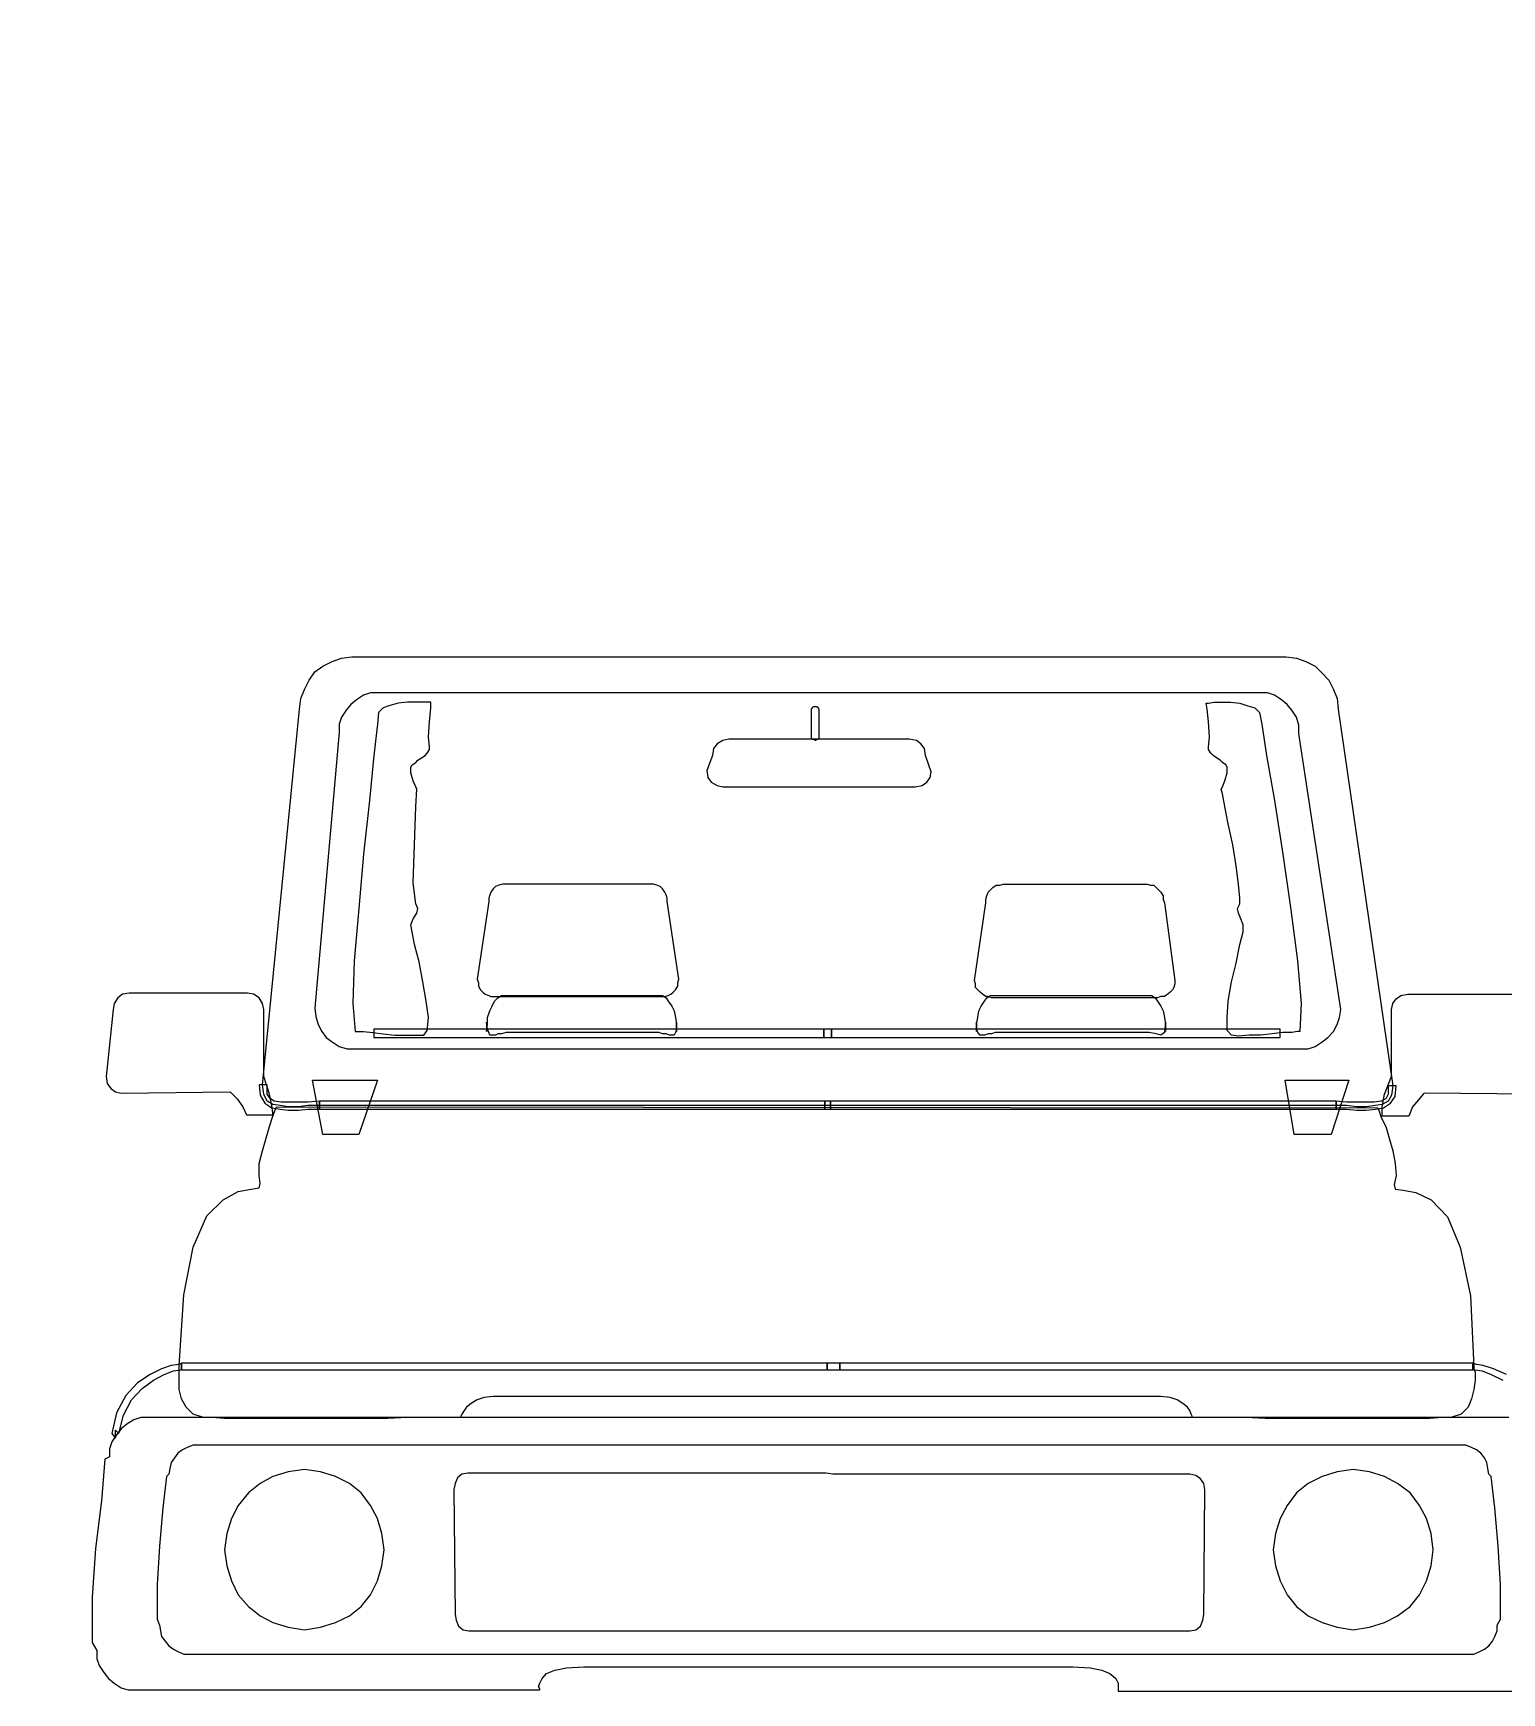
# Model space of a CAD drawing. Header units: millimetres. Extents: x 2 to 5882, y 1831 to 3462.
# Drawn here: x 977.64 to 989.86, y 2700.49 to 2714.29 of the extents above; entities that cross this region are included whole.
import ezdxf

# ---------------------------------------------------------------- set-up
doc = ezdxf.new("R2010")
doc.units = ezdxf.units.MM
doc.layers.add('标注', color=4, linetype='Continuous')
doc.layers.add('车人', color=7, linetype='Continuous', lineweight=9)
doc.styles.get("Standard").update_dxf_attribs({"font": 'simplex1.shx', "width": 0.7, "bigfont": 'hztxt.shx'})
doc.dimstyles.new('比例1：200', dxfattribs={"dimtxt": 3, "dimasz": 2, "dimexe": 1, "dimexo": 1, "dimgap": 0.5, "dimtad": 1, "dimlfac": 20, "dimzin": 13, "dimdsep": 46, "dimtxsty": 'Standard', "dimcen": -0.09, "dimclrd": 256, "dimclre": 256, "dimclrt": 7, "dimaunit": 1, "dimadec": 0, "dimazin": 0, "dimtfac": 0.0005, "dimtix": 1, "dimtmove": 2, "dimatfit": 3, "dimfxl": 0, "dimtolj": 1, "dimtzin": 13, "dimarcsym": 0})

# ---------------------------------------------------------------- blocks, each defined once
blk = doc.blocks.new('carbb')
at = {"layer": '车人', "color": 143}
for p, q in [((-0.7137, 1.9947), (-0.7007, 2.0012)), ((-0.7007, 2.0012), (-0.688, 2.0059)), ((-0.688, 2.0059), (-0.6735, 2.0077)), ((-0.6735, 2.0077), (-0.0306, 2.0077)), ((-0.0306, 2.0077), (-0.0194, 2.0077)), ((-0.0194, 2.0077), (-0.0194, 2.0077)), ((-0.0194, 2.0077), (0.6214, 2.0077)), ((0.6214, 2.0077), (0.6359, 2.0059)), ((0.6359, 2.0059), (0.6486, 2.0012)), ((0.6486, 2.0012), (0.6616, 1.9947)), ((-0.7329, 1.9755), (-0.725, 1.9867)), ((-0.725, 1.9867), (-0.7137, 1.9947)), ((0.6616, 1.9947), (0.6714, 1.9852)), ((0.6714, 1.9852), (0.6808, 1.9755)), ((-0.7442, 1.9498), (-0.7394, 1.9625)), ((-0.7394, 1.9625), (-0.7329, 1.9755)), ((-0.6478, 1.9577), (-0.6576, 1.9545)), ((-0.6366, 1.9577), (-0.6478, 1.9577)), ((-0.0306, 1.9577), (-0.6366, 1.9577)), ((-0.0194, 1.9577), (-0.0306, 1.9577)), ((0.5845, 1.9577), (-0.0194, 1.9577)), ((0.5957, 1.9577), (0.5845, 1.9577)), ((0.6055, 1.9545), (0.5957, 1.9577)), ((0.6808, 1.9755), (0.6873, 1.9625)), ((0.6873, 1.9625), (0.6921, 1.9498)), ((-0.7974, 1.4148), (-0.7459, 1.9353)), ((-0.7459, 1.9353), (-0.7442, 1.9498)), ((-0.6815, 1.9338), (-0.688, 1.924)), ((-0.675, 1.9418), (-0.6815, 1.9338)), ((-0.667, 1.9483), (-0.675, 1.9418)), ((-0.6576, 1.9545), (-0.667, 1.9483)), ((-0.6301, 1.9368), (-0.6366, 1.9305)), ((-0.6221, 1.94), (-0.6301, 1.9368)), ((-0.6094, 1.9433), (-0.6221, 1.94)), ((-0.5964, 1.945), (-0.6094, 1.9433)), ((-0.5851, 1.945), (-0.5964, 1.945)), ((-0.5739, 1.945), (-0.5851, 1.945)), ((-0.5659, 1.945), (-0.5739, 1.945)), ((-0.5642, 1.945), (-0.5659, 1.945)), ((-0.5659, 1.9175), (-0.5642, 1.9368)), ((-0.5642, 1.9368), (-0.5642, 1.945)), ((-0.0357, 1.9368), (-0.0371, 1.9353)), ((-0.0371, 1.9353), (-0.0371, 1.932)), ((-0.0371, 1.932), (-0.0371, 1.8983)), ((-0.0339, 1.9385), (-0.0357, 1.9368)), ((-0.0306, 1.9385), (-0.0339, 1.9385)), ((-0.0306, 1.9385), (-0.0306, 1.9385)), ((-0.0291, 1.9385), (-0.0306, 1.9385)), ((-0.0274, 1.9368), (-0.0291, 1.9385)), ((-0.0259, 1.9353), (-0.0274, 1.9368)), ((-0.0259, 1.932), (-0.0259, 1.9353)), ((-0.0259, 1.8983), (-0.0259, 1.932)), ((0.5106, 1.9433), (0.5138, 1.9433)), ((0.5121, 1.9353), (0.5106, 1.9433)), ((0.5138, 1.9175), (0.5121, 1.9353)), ((0.5138, 1.9433), (0.5218, 1.945)), ((0.5218, 1.945), (0.5316, 1.945)), ((0.5316, 1.945), (0.5443, 1.945)), ((0.5443, 1.945), (0.5573, 1.9433)), ((0.5573, 1.9433), (0.5685, 1.94)), ((0.5685, 1.94), (0.578, 1.9368)), ((0.578, 1.9368), (0.5845, 1.9305)), ((0.6149, 1.9483), (0.6055, 1.9545)), ((0.6229, 1.9418), (0.6149, 1.9483)), ((0.6294, 1.9338), (0.6229, 1.9418)), ((0.6359, 1.924), (0.6294, 1.9338)), ((0.6921, 1.9498), (0.6938, 1.9353)), ((0.6938, 1.9353), (0.7692, 1.413)), ((-0.688, 1.924), (-0.6913, 1.9143)), ((-0.6913, 1.9143), (-0.6913, 1.9031)), ((-0.6381, 1.9143), (-0.6431, 1.8711)), ((-0.6366, 1.9305), (-0.6381, 1.9143)), ((-0.6366, 1.9305), (-0.6366, 1.9305)), ((-0.5674, 1.8968), (-0.5659, 1.9175)), ((0.5153, 1.8968), (0.5138, 1.9175)), ((0.5845, 1.9305), (0.5845, 1.9305)), ((0.5845, 1.9305), (0.5877, 1.9143)), ((0.5877, 1.9143), (0.5942, 1.8711)), ((0.6392, 1.9128), (0.6359, 1.924)), ((0.6392, 1.9016), (0.6392, 1.9128)), ((-0.6913, 1.9031), (-0.725, 1.5206)), ((-0.5659, 1.8824), (-0.5674, 1.8968)), ((-0.1672, 1.8871), (-0.1722, 1.8806)), ((-0.1592, 1.8918), (-0.1672, 1.8871)), ((-0.1512, 1.8936), (-0.1592, 1.8918)), ((-0.0291, 1.8936), (-0.1512, 1.8936)), ((-0.0371, 1.8983), (-0.0371, 1.8951)), ((-0.0371, 1.8951), (-0.0357, 1.8936)), ((-0.0357, 1.8936), (-0.0339, 1.8936)), ((-0.0339, 1.8936), (-0.0306, 1.8918)), ((-0.0306, 1.8918), (-0.0291, 1.8936)), ((-0.0306, 1.8918), (-0.0306, 1.8918)), ((-0.0306, 1.8918), (-0.0306, 1.8918)), ((-0.0194, 1.8936), (-0.0291, 1.8936)), ((-0.0291, 1.8936), (-0.0274, 1.8936)), ((-0.0274, 1.8936), (-0.0259, 1.8951)), ((-0.0259, 1.8951), (-0.0259, 1.8983)), ((0.0991, 1.8936), (-0.0194, 1.8936)), ((0.1089, 1.8918), (0.0991, 1.8936)), ((0.1151, 1.8871), (0.1089, 1.8918)), ((0.1201, 1.8806), (0.1151, 1.8871)), ((0.5138, 1.8824), (0.5153, 1.8968)), ((0.6971, 1.5191), (0.6392, 1.9016)), ((-0.6431, 1.8711), (-0.6493, 1.8085)), ((-0.5851, 1.8614), (-0.5819, 1.8646)), ((-0.5819, 1.8646), (-0.5772, 1.8679)), ((-0.5772, 1.8679), (-0.5721, 1.8711)), ((-0.5721, 1.8711), (-0.5692, 1.8741)), ((-0.5692, 1.8741), (-0.5659, 1.8791)), ((-0.5659, 1.8791), (-0.5659, 1.8824)), ((-0.1737, 1.8711), (-0.1817, 1.8501)), ((-0.1722, 1.8806), (-0.1737, 1.8711)), ((0.1216, 1.8711), (0.1201, 1.8806)), ((0.1296, 1.8484), (0.1216, 1.8711)), ((0.5138, 1.8791), (0.5138, 1.8824)), ((0.5171, 1.8741), (0.5138, 1.8791)), ((0.5203, 1.8711), (0.5171, 1.8741)), ((0.5251, 1.8679), (0.5203, 1.8711)), ((0.5298, 1.8646), (0.5251, 1.8679)), ((0.5331, 1.8614), (0.5298, 1.8646)), ((0.5942, 1.8711), (0.6055, 1.8085)), ((-0.5916, 1.8549), (-0.5899, 1.8581)), ((-0.5916, 1.8469), (-0.5916, 1.8549)), ((-0.5884, 1.8357), (-0.5916, 1.8469)), ((-0.5899, 1.8581), (-0.5851, 1.8614)), ((-0.1817, 1.8501), (-0.1802, 1.8404)), ((-0.1802, 1.8404), (-0.1755, 1.8342)), ((0.1234, 1.8342), (0.1281, 1.8404)), ((0.1281, 1.8404), (0.1296, 1.8484)), ((0.5378, 1.8581), (0.5331, 1.8614)), ((0.5363, 1.8357), (0.5396, 1.8469)), ((0.5396, 1.8549), (0.5378, 1.8581)), ((0.5396, 1.8469), (0.5396, 1.8549)), ((-0.5851, 1.8277), (-0.5884, 1.8357)), ((-0.5837, 1.8244), (-0.5851, 1.8277)), ((-0.5851, 1.8002), (-0.5837, 1.8244)), ((-0.1755, 1.8342), (-0.1672, 1.8292)), ((-0.1672, 1.8292), (-0.1592, 1.8277)), ((-0.1592, 1.8277), (-0.0306, 1.8277)), ((-0.0306, 1.8277), (-0.0194, 1.8277)), ((-0.0194, 1.8277), (-0.0194, 1.8277)), ((-0.0194, 1.8277), (0.1071, 1.8277)), ((0.1071, 1.8277), (0.1169, 1.8292)), ((0.1169, 1.8292), (0.1234, 1.8342)), ((0.5316, 1.8244), (0.5331, 1.8277)), ((0.5331, 1.8179), (0.5316, 1.8244)), ((0.5331, 1.8277), (0.5363, 1.8357)), ((0.5363, 1.8002), (0.5331, 1.8179)), ((-0.6493, 1.8085), (-0.6576, 1.7343)), ((-0.5866, 1.7473), (-0.5851, 1.8002)), ((0.541, 1.7762), (0.5363, 1.8002)), ((0.6055, 1.8085), (0.6167, 1.7343)), ((0.5475, 1.7473), (0.541, 1.7762)), ((-0.6576, 1.7343), (-0.6638, 1.6589)), ((-0.5884, 1.6944), (-0.5866, 1.7473)), ((0.5523, 1.7183), (0.5475, 1.7473)), ((0.6167, 1.7343), (0.6279, 1.6571)), ((0.5555, 1.6926), (0.5523, 1.7183)), ((-0.5851, 1.6654), (-0.5884, 1.6944)), ((-0.4808, 1.6814), (-0.4823, 1.6781)), ((-0.4775, 1.6861), (-0.4808, 1.6814)), ((-0.4743, 1.6893), (-0.4775, 1.6861)), ((-0.4696, 1.6911), (-0.4743, 1.6893)), ((-0.4645, 1.6926), (-0.4696, 1.6911)), ((-0.4598, 1.6926), (-0.4645, 1.6926)), ((-0.2606, 1.6926), (-0.4598, 1.6926)), ((-0.2556, 1.6926), (-0.2606, 1.6926)), ((-0.2508, 1.6911), (-0.2556, 1.6926)), ((-0.2461, 1.6893), (-0.2508, 1.6911)), ((-0.2429, 1.6861), (-0.2461, 1.6893)), ((-0.2396, 1.6814), (-0.2429, 1.6861)), ((-0.2381, 1.6781), (-0.2396, 1.6814)), ((0.2067, 1.6766), (0.2085, 1.6814)), ((0.2085, 1.6814), (0.2118, 1.6846)), ((0.2118, 1.6846), (0.215, 1.6879)), ((0.215, 1.6879), (0.2197, 1.6911)), ((0.2197, 1.6911), (0.2245, 1.6911)), ((0.2245, 1.6911), (0.2292, 1.6926)), ((0.2292, 1.6926), (0.4287, 1.6926)), ((0.4287, 1.6926), (0.4334, 1.6911)), ((0.4334, 1.6911), (0.4382, 1.6911)), ((0.4382, 1.6911), (0.4414, 1.6879)), ((0.4414, 1.6879), (0.4447, 1.6846)), ((0.4447, 1.6846), (0.4479, 1.6814)), ((0.4479, 1.6814), (0.4512, 1.6766)), ((0.5573, 1.6734), (0.5555, 1.6926)), ((-0.6638, 1.6589), (-0.6703, 1.5865)), ((-0.5819, 1.6589), (-0.5851, 1.6654)), ((-0.5837, 1.6524), (-0.5819, 1.6589)), ((-0.4838, 1.6687), (-0.5, 1.5608)), ((-0.4823, 1.6781), (-0.4838, 1.6734)), ((-0.4838, 1.6734), (-0.4838, 1.6687)), ((-0.2364, 1.6734), (-0.2381, 1.6781)), ((-0.2364, 1.6687), (-0.2364, 1.6734)), ((-0.2204, 1.5608), (-0.2364, 1.6687)), ((0.1893, 1.5593), (0.2052, 1.6669)), ((0.2052, 1.6716), (0.2067, 1.6766)), ((0.2052, 1.6669), (0.2052, 1.6716)), ((0.4512, 1.6766), (0.4512, 1.6716)), ((0.4512, 1.6716), (0.4527, 1.6669)), ((0.4527, 1.6669), (0.4671, 1.5593)), ((0.554, 1.6589), (0.5573, 1.6654)), ((0.5555, 1.6524), (0.554, 1.6589)), ((0.5573, 1.6654), (0.5573, 1.6734)), ((0.6279, 1.6571), (0.6374, 1.5865)), ((-0.5916, 1.6364), (-0.5884, 1.6444)), ((-0.5899, 1.6267), (-0.5916, 1.6364)), ((-0.5884, 1.6444), (-0.5837, 1.6524)), ((0.5588, 1.6444), (0.5555, 1.6524)), ((0.562, 1.6364), (0.5588, 1.6444)), ((0.562, 1.6267), (0.562, 1.6364)), ((-0.5866, 1.6089), (-0.5899, 1.6267)), ((0.5573, 1.6089), (0.562, 1.6267)), ((-0.5804, 1.585), (-0.5866, 1.6089)), ((0.5523, 1.5832), (0.5573, 1.6089)), ((-0.6703, 1.5865), (-0.672, 1.5271)), ((-0.5754, 1.5575), (-0.5804, 1.585)), ((0.5458, 1.5575), (0.5523, 1.5832)), ((0.6374, 1.5865), (0.6424, 1.5271)), ((-0.9821, 1.5416), (-0.9916, 1.5401)), ((-0.8181, 1.5416), (-0.9821, 1.5416)), ((-0.8101, 1.5401), (-0.8181, 1.5416)), ((-0.5707, 1.5303), (-0.5754, 1.5575)), ((-0.5, 1.5608), (-0.4982, 1.556)), ((-0.4982, 1.556), (-0.4982, 1.5513)), ((-0.4982, 1.5513), (-0.4953, 1.5463)), ((-0.4953, 1.5463), (-0.492, 1.543)), ((-0.492, 1.543), (-0.4888, 1.5401)), ((-0.2316, 1.5401), (-0.2284, 1.543)), ((-0.2284, 1.543), (-0.2251, 1.5463)), ((-0.2251, 1.5463), (-0.2219, 1.5513)), ((-0.2219, 1.556), (-0.2204, 1.5608)), ((-0.2219, 1.5513), (-0.2219, 1.556)), ((0.1908, 1.5546), (0.1893, 1.5593)), ((0.1908, 1.5495), (0.1908, 1.5546)), ((0.194, 1.5463), (0.1908, 1.5495)), ((0.1973, 1.543), (0.194, 1.5463)), ((0.2005, 1.5401), (0.1973, 1.543)), ((0.4606, 1.543), (0.4574, 1.5401)), ((0.4639, 1.5463), (0.4606, 1.543)), ((0.4657, 1.5495), (0.4639, 1.5463)), ((0.4671, 1.5546), (0.4657, 1.5495)), ((0.4671, 1.5593), (0.4671, 1.5546)), ((0.541, 1.5303), (0.5458, 1.5575)), ((-1.0046, 1.5191), (-1.0143, 1.426)), ((-1.0031, 1.5271), (-1.0046, 1.5191)), ((-0.9981, 1.5351), (-1.0031, 1.5271)), ((-0.9916, 1.5401), (-0.9981, 1.5351)), ((-0.8021, 1.5351), (-0.8101, 1.5401)), ((-0.7974, 1.5271), (-0.8021, 1.5351)), ((-0.7956, 1.5191), (-0.7974, 1.5271)), ((-0.7956, 1.426), (-0.7956, 1.5191)), ((-0.725, 1.5206), (-0.7235, 1.5093)), ((-0.672, 1.5271), (-0.6688, 1.4886)), ((-0.5674, 1.5079), (-0.5707, 1.5303)), ((-0.4888, 1.5401), (-0.4838, 1.5383)), ((-0.4838, 1.5383), (-0.4808, 1.5368)), ((-0.4823, 1.5173), (-0.479, 1.5238)), ((-0.4808, 1.5368), (-0.4758, 1.5368)), ((-0.479, 1.5238), (-0.4758, 1.5303)), ((-0.4758, 1.5368), (-0.2443, 1.5368)), ((-0.4758, 1.5303), (-0.471, 1.5351)), ((-0.471, 1.5351), (-0.4663, 1.5383)), ((-0.4663, 1.5383), (-0.4613, 1.5383)), ((-0.4613, 1.5383), (-0.2476, 1.5383)), ((-0.2476, 1.5383), (-0.2429, 1.5383)), ((-0.2443, 1.5368), (-0.2443, 1.5368)), ((-0.2443, 1.5368), (-0.2396, 1.5368)), ((-0.2429, 1.5383), (-0.2381, 1.5351)), ((-0.2396, 1.5368), (-0.2349, 1.5383)), ((-0.2381, 1.5351), (-0.2349, 1.5303)), ((-0.2349, 1.5383), (-0.2316, 1.5401)), ((-0.2349, 1.5303), (-0.2298, 1.5238)), ((-0.2298, 1.5238), (-0.2269, 1.5173)), ((0.1955, 1.5173), (0.1987, 1.5238)), ((0.1987, 1.5238), (0.2035, 1.5303)), ((0.2052, 1.5368), (0.2005, 1.5401)), ((0.2035, 1.5303), (0.2067, 1.5351)), ((0.2085, 1.5368), (0.2052, 1.5368)), ((0.2067, 1.5351), (0.2118, 1.5383)), ((0.2132, 1.5351), (0.2085, 1.5368)), ((0.2118, 1.5383), (0.2165, 1.5383)), ((0.2132, 1.5351), (0.2132, 1.5351)), ((0.4432, 1.5351), (0.2132, 1.5351)), ((0.2165, 1.5383), (0.4302, 1.5383)), ((0.4302, 1.5383), (0.4349, 1.5383)), ((0.4349, 1.5383), (0.4399, 1.5351)), ((0.4399, 1.5351), (0.4432, 1.5303)), ((0.4479, 1.5368), (0.4432, 1.5351)), ((0.4432, 1.5303), (0.4479, 1.5238)), ((0.4527, 1.5368), (0.4479, 1.5368)), ((0.4479, 1.5238), (0.4512, 1.5173)), ((0.4574, 1.5401), (0.4527, 1.5368)), ((0.5396, 1.5079), (0.541, 1.5303)), ((0.6424, 1.5271), (0.6406, 1.4886)), ((0.6953, 1.5079), (0.6971, 1.5191)), ((0.7677, 1.5191), (0.7692, 1.5271)), ((0.7677, 1.426), (0.7677, 1.5191)), ((0.7692, 1.5271), (0.7742, 1.5336)), ((0.7742, 1.5336), (0.7805, 1.5383)), ((0.7805, 1.5383), (0.7902, 1.5401)), ((0.7902, 1.5401), (0.954, 1.5401)), ((-0.7235, 1.5093), (-0.7202, 1.4981)), ((-0.7202, 1.4981), (-0.7152, 1.4886)), ((-0.5692, 1.4901), (-0.5674, 1.5079)), ((-0.487, 1.5014), (-0.487, 1.4886)), ((-0.4855, 1.4916), (-0.487, 1.5014)), ((-0.487, 1.4886), (-0.4855, 1.4981)), ((-0.4855, 1.5079), (-0.4823, 1.5173)), ((-0.4855, 1.4981), (-0.4855, 1.5079)), ((-0.2269, 1.5173), (-0.2251, 1.5079)), ((-0.2251, 1.5079), (-0.2236, 1.4981)), ((-0.2236, 1.5014), (-0.2236, 1.4916)), ((-0.2236, 1.4886), (-0.2236, 1.5014)), ((-0.2236, 1.4981), (-0.2236, 1.4886)), ((0.1922, 1.4981), (0.194, 1.5079)), ((0.1922, 1.5014), (0.1922, 1.4886)), ((0.1922, 1.4916), (0.1922, 1.5014)), ((0.1922, 1.4886), (0.1922, 1.4981)), ((0.194, 1.5079), (0.1955, 1.5173)), ((0.4512, 1.5173), (0.4527, 1.5079)), ((0.4527, 1.5079), (0.4544, 1.4981)), ((0.4544, 1.5014), (0.4527, 1.4869)), ((0.4544, 1.4886), (0.4544, 1.5014)), ((0.4544, 1.4981), (0.4544, 1.4886)), ((0.5396, 1.4901), (0.5396, 1.5079)), ((0.6873, 1.4886), (0.6921, 1.4981)), ((0.6921, 1.4981), (0.6953, 1.5079)), ((-0.7152, 1.4886), (-0.709, 1.4804)), ((-0.709, 1.4804), (-0.7007, 1.4742)), ((-0.7007, 1.4742), (-0.6913, 1.4677)), ((-0.6688, 1.4886), (-0.6655, 1.4886)), ((-0.6655, 1.4886), (-0.6576, 1.4886)), ((-0.6576, 1.4886), (-0.6446, 1.4869)), ((-0.6446, 1.4869), (-0.6301, 1.4854)), ((-0.0194, 1.4916), (-0.6431, 1.4916)), ((-0.6431, 1.4916), (-0.6431, 1.4804)), ((-0.6431, 1.4804), (-0.0194, 1.4804)), ((-0.6301, 1.4854), (-0.6141, 1.4836)), ((-0.6141, 1.4836), (-0.5979, 1.4836)), ((-0.5979, 1.4836), (-0.5851, 1.4836)), ((-0.5851, 1.4836), (-0.5739, 1.4836)), ((-0.5739, 1.4836), (-0.5692, 1.4901)), ((-0.4838, 1.4869), (-0.4855, 1.4916)), ((-0.4823, 1.4836), (-0.4838, 1.4869)), ((-0.479, 1.4836), (-0.4823, 1.4836)), ((-0.4743, 1.4836), (-0.479, 1.4836)), ((-0.471, 1.4854), (-0.4743, 1.4836)), ((-0.4663, 1.4854), (-0.471, 1.4854)), ((-0.4598, 1.4869), (-0.4663, 1.4854)), ((-0.4598, 1.4869), (-0.4598, 1.4869)), ((-0.2476, 1.4869), (-0.4598, 1.4869)), ((-0.2429, 1.4854), (-0.2476, 1.4869)), ((-0.2381, 1.4854), (-0.2429, 1.4854)), ((-0.2331, 1.4836), (-0.2381, 1.4854)), ((-0.2298, 1.4836), (-0.2331, 1.4836)), ((-0.2269, 1.4836), (-0.2298, 1.4836)), ((-0.2251, 1.4869), (-0.2269, 1.4836)), ((-0.2236, 1.4916), (-0.2251, 1.4869)), ((-0.0194, 1.4916), (-0.0194, 1.4804)), ((-0.0085, 1.4916), (-0.0194, 1.4916)), ((-0.0194, 1.4916), (-0.0194, 1.4916)), ((-0.0194, 1.4804), (-0.0194, 1.4916)), ((-0.0194, 1.4916), (-0.0194, 1.4916)), ((-0.0194, 1.4804), (-0.0085, 1.4804)), ((-0.0194, 1.4804), (-0.0194, 1.4804)), ((-0.0085, 1.4916), (-0.0085, 1.4804)), ((0.6134, 1.4916), (-0.0085, 1.4916)), ((-0.0085, 1.4916), (-0.0085, 1.4916)), ((-0.0085, 1.4804), (-0.0085, 1.4916)), ((-0.0085, 1.4916), (-0.0085, 1.4916)), ((-0.0085, 1.4804), (0.6134, 1.4804)), ((-0.0085, 1.4804), (-0.0085, 1.4804)), ((0.194, 1.4869), (0.1922, 1.4916)), ((0.1973, 1.4836), (0.194, 1.4869)), ((0.2005, 1.4836), (0.1973, 1.4836)), ((0.2035, 1.4836), (0.2005, 1.4836)), ((0.2085, 1.4854), (0.2035, 1.4836)), ((0.2132, 1.4854), (0.2085, 1.4854)), ((0.218, 1.4869), (0.2132, 1.4854)), ((0.218, 1.4869), (0.218, 1.4869)), ((0.4317, 1.4869), (0.218, 1.4869)), ((0.4414, 1.4854), (0.4317, 1.4869)), ((0.4479, 1.4836), (0.4414, 1.4854)), ((0.4527, 1.4869), (0.4479, 1.4836)), ((0.5458, 1.4836), (0.5396, 1.4901)), ((0.5555, 1.4821), (0.5458, 1.4836)), ((0.57, 1.4836), (0.5555, 1.4821)), ((0.586, 1.4836), (0.57, 1.4836)), ((0.6022, 1.4854), (0.586, 1.4836)), ((0.6167, 1.4869), (0.6022, 1.4854)), ((0.6134, 1.4916), (0.6134, 1.4916)), ((0.6134, 1.4804), (0.6134, 1.4916)), ((0.6134, 1.4916), (0.6134, 1.4916)), ((0.6134, 1.4804), (0.6134, 1.4804)), ((0.6294, 1.4869), (0.6167, 1.4869)), ((0.6374, 1.4886), (0.6294, 1.4869)), ((0.6406, 1.4886), (0.6374, 1.4886)), ((0.6616, 1.4677), (0.6714, 1.4742)), ((0.6714, 1.4742), (0.6794, 1.4804)), ((0.6794, 1.4804), (0.6873, 1.4886)), ((-0.6913, 1.4677), (-0.68, 1.4644)), ((-0.68, 1.4644), (-0.6688, 1.4644)), ((-0.6688, 1.4644), (-0.0179, 1.4644)), ((-0.0179, 1.4644), (-0.0102, 1.4644)), ((-0.0102, 1.4644), (-0.0102, 1.4644)), ((-0.0102, 1.4644), (0.6406, 1.4644)), ((0.6406, 1.4644), (0.6519, 1.4644)), ((0.6519, 1.4644), (0.6616, 1.4677)), ((-1.0143, 1.426), (-1.0126, 1.4162)), ((-0.7956, 1.426), (-0.7956, 1.426)), ((-0.7876, 1.4017), (-0.7956, 1.426)), ((0.758, 1.4017), (0.7677, 1.426)), ((0.7677, 1.426), (0.7677, 1.426)), ((-1.0126, 1.4162), (-1.0078, 1.4097)), ((-1.0078, 1.4097), (-1.0013, 1.405)), ((-1.0013, 1.405), (-0.9933, 1.4032)), ((-0.9933, 1.4032), (-0.8423, 1.405)), ((-0.8423, 1.405), (-0.839, 1.4017)), ((-0.8021, 1.4148), (-0.8021, 1.4148)), ((-0.7923, 1.4148), (-0.8021, 1.4148)), ((-0.8021, 1.4148), (-0.8006, 1.4003)), ((-0.8021, 1.4148), (-0.8021, 1.4148)), ((-0.7956, 1.4017), (-0.7974, 1.4148)), ((-0.7909, 1.4148), (-0.7923, 1.4148)), ((-0.7909, 1.4017), (-0.7909, 1.4148)), ((-0.7282, 1.421), (-0.7282, 1.421)), ((-0.7137, 1.3456), (-0.7282, 1.421)), ((-0.7282, 1.421), (-0.6381, 1.421)), ((-0.6381, 1.421), (-0.6638, 1.3456)), ((0.62, 1.421), (0.62, 1.421)), ((0.6327, 1.3456), (0.62, 1.421)), ((0.62, 1.421), (0.7083, 1.421)), ((0.7083, 1.421), (0.6841, 1.3456)), ((0.7627, 1.413), (0.7627, 1.4017)), ((0.7742, 1.413), (0.7627, 1.413)), ((0.7692, 1.413), (0.7677, 1.4003)), ((0.7725, 1.3985), (0.7742, 1.413)), ((0.8127, 1.4032), (0.8112, 1.4017)), ((0.9637, 1.4017), (0.8127, 1.4032)), ((-0.839, 1.4017), (-0.8325, 1.3952)), ((-0.8325, 1.3952), (-0.8246, 1.384)), ((-0.8246, 1.384), (-0.8198, 1.3728)), ((-0.8006, 1.4003), (-0.7941, 1.389)), ((-0.7909, 1.392), (-0.7956, 1.4017)), ((-0.7941, 1.389), (-0.7844, 1.3825)), ((-0.7861, 1.3952), (-0.7909, 1.4017)), ((-0.7829, 1.3873), (-0.7909, 1.392)), ((-0.7844, 1.3858), (-0.7876, 1.4017)), ((-0.7811, 1.392), (-0.7861, 1.3952)), ((-0.7829, 1.376), (-0.7844, 1.3858)), ((-0.7844, 1.3825), (-0.7731, 1.3808)), ((-0.7731, 1.3858), (-0.7829, 1.3873)), ((-0.7829, 1.3713), (-0.7796, 1.3808)), ((-0.7717, 1.3905), (-0.7811, 1.392)), ((-0.7796, 1.3808), (-0.7779, 1.384)), ((-0.7779, 1.384), (0.7485, 1.3825)), ((-0.7619, 1.384), (-0.7731, 1.3858)), ((-0.7731, 1.3808), (-0.7619, 1.3793)), ((-0.7619, 1.3905), (-0.7717, 1.3905)), ((-0.7474, 1.3905), (-0.7619, 1.3905)), ((-0.7474, 1.384), (-0.7619, 1.384)), ((-0.7347, 1.3905), (-0.7474, 1.3905)), ((-0.7347, 1.3858), (-0.7474, 1.384)), ((-0.7474, 1.3793), (-0.7347, 1.3808)), ((-0.7184, 1.392), (-0.7347, 1.3905)), ((-0.7184, 1.3858), (-0.7347, 1.3858)), ((-0.7347, 1.3808), (-0.7184, 1.3808)), ((-0.0179, 1.392), (-0.7184, 1.392)), ((-0.7184, 1.3808), (-0.7184, 1.392)), ((-0.7184, 1.392), (-0.7184, 1.3808)), ((-0.7184, 1.392), (-0.7184, 1.392)), ((-0.0179, 1.3858), (-0.7184, 1.3858)), ((-0.7184, 1.3808), (-0.0179, 1.3808)), ((-0.7184, 1.3808), (-0.7184, 1.3808)), ((-0.7184, 1.3808), (-0.7184, 1.3808)), ((-0.0179, 1.392), (-0.0179, 1.3808)), ((-0.0179, 1.392), (-0.0179, 1.392)), ((-0.0102, 1.392), (-0.0179, 1.392)), ((-0.0179, 1.3808), (-0.0179, 1.392)), ((-0.0102, 1.3858), (-0.0179, 1.3858)), ((-0.0179, 1.3808), (-0.0179, 1.3808)), ((-0.0179, 1.3808), (-0.0102, 1.3808)), ((-0.0179, 1.3808), (-0.0179, 1.3808)), ((-0.0102, 1.392), (-0.0102, 1.3808)), ((-0.0102, 1.392), (-0.0102, 1.392)), ((0.6906, 1.392), (-0.0102, 1.392)), ((-0.0102, 1.3808), (-0.0102, 1.392)), ((0.6906, 1.3858), (-0.0102, 1.3858)), ((-0.0102, 1.3808), (-0.0102, 1.3808)), ((-0.0102, 1.3808), (0.6906, 1.3808)), ((-0.0102, 1.3808), (-0.0102, 1.3808)), ((0.6906, 1.392), (0.6906, 1.3808)), ((0.6906, 1.392), (0.6906, 1.392)), ((0.7051, 1.3905), (0.6906, 1.392)), ((0.6906, 1.3808), (0.6906, 1.392)), ((0.7051, 1.3858), (0.6906, 1.3858)), ((0.6906, 1.3808), (0.6906, 1.3808)), ((0.6906, 1.3808), (0.7051, 1.3808)), ((0.6906, 1.3808), (0.6906, 1.3808)), ((0.7196, 1.3905), (0.7051, 1.3905)), ((0.7196, 1.384), (0.7051, 1.3858)), ((0.7051, 1.3808), (0.7196, 1.3793)), ((0.7323, 1.3905), (0.7196, 1.3905)), ((0.7323, 1.384), (0.7196, 1.384)), ((0.7435, 1.3905), (0.7323, 1.3905)), ((0.7453, 1.3858), (0.7323, 1.384)), ((0.7323, 1.3793), (0.7453, 1.3808)), ((0.7533, 1.392), (0.7435, 1.3905)), ((0.7547, 1.3873), (0.7453, 1.3858)), ((0.7453, 1.3808), (0.7565, 1.3825)), ((0.7485, 1.3825), (0.75, 1.3793)), ((0.7485, 1.3825), (0.7485, 1.3825)), ((0.7598, 1.3952), (0.7533, 1.392)), ((0.7547, 1.384), (0.758, 1.4017)), ((0.7627, 1.392), (0.7547, 1.3873)), ((0.7547, 1.3746), (0.7547, 1.384)), ((0.7565, 1.3825), (0.766, 1.389)), ((0.7627, 1.4017), (0.7598, 1.3952)), ((0.7677, 1.4003), (0.7627, 1.392)), ((0.766, 1.389), (0.7725, 1.3985)), ((0.7967, 1.384), (0.7917, 1.3713)), ((0.8047, 1.3938), (0.7967, 1.384)), ((0.8112, 1.4017), (0.8047, 1.3938)), ((-0.8198, 1.3728), (-0.7829, 1.3728)), ((-0.7876, 1.3568), (-0.7829, 1.3713)), ((-0.7829, 1.3728), (-0.7829, 1.376)), ((-0.7619, 1.3793), (-0.7474, 1.3793)), ((0.7196, 1.3793), (0.7323, 1.3793)), ((0.75, 1.3793), (0.7533, 1.3695)), ((0.7533, 1.3695), (0.7598, 1.3568)), ((0.7547, 1.3713), (0.7547, 1.3746)), ((0.7917, 1.3713), (0.7547, 1.3713)), ((-0.7974, 1.3231), (-0.7923, 1.3406)), ((-0.7923, 1.3406), (-0.7876, 1.3568)), ((-0.6638, 1.3456), (-0.7137, 1.3456)), ((0.6841, 1.3456), (0.6327, 1.3456)), ((0.7598, 1.3568), (0.7645, 1.3406)), ((0.7645, 1.3406), (0.7692, 1.3231)), ((-0.8021, 1.3054), (-0.7974, 1.3231)), ((0.7692, 1.3231), (0.7725, 1.3054)), ((-0.8021, 1.2891), (-0.8021, 1.3054)), ((-0.8006, 1.2779), (-0.8021, 1.2891)), ((0.7742, 1.2891), (0.771, 1.2764)), ((0.7725, 1.3054), (0.7742, 1.2891)), ((-0.8518, 1.2554), (-0.8311, 1.2667)), ((-0.8311, 1.2667), (-0.8133, 1.2699)), ((-0.8133, 1.2699), (-0.8021, 1.2717)), ((-0.8021, 1.2717), (-0.8006, 1.2779)), ((0.771, 1.2764), (0.7725, 1.2699)), ((0.7725, 1.2699), (0.7837, 1.2684)), ((0.7837, 1.2684), (0.8014, 1.2652)), ((0.8014, 1.2652), (0.8224, 1.2554)), ((-0.8745, 1.233), (-0.8518, 1.2554)), ((0.8224, 1.2554), (0.8449, 1.2315)), ((-0.8937, 1.1895), (-0.8745, 1.233)), ((0.8449, 1.2315), (0.8626, 1.1895)), ((-0.9064, 1.1236), (-0.8937, 1.1895)), ((0.8626, 1.1895), (0.8768, 1.1221)), ((-0.9129, 1.0258), (-0.9064, 1.1236)), ((0.8768, 1.1221), (0.8818, 1.024)), ((-0.9531, 1.0131), (-0.9709, 1.0018)), ((-0.9372, 1.021), (-0.9531, 1.0131)), ((-0.9484, 1.0051), (-0.9339, 1.0131)), ((-0.9242, 1.0258), (-0.9372, 1.021)), ((-0.9339, 1.0131), (-0.9209, 1.0181)), ((-0.9129, 1.0272), (-0.9242, 1.0258)), ((-0.9209, 1.0181), (-0.9115, 1.0196)), ((-0.9097, 1.029), (-0.9129, 1.0272)), ((-0.9129, 1.0225), (-0.9129, 1.0258)), ((-0.9129, 1.0163), (-0.9129, 1.0225)), ((-0.9129, 1.0051), (-0.9129, 1.0163)), ((-0.9115, 1.0196), (-0.9097, 1.0196)), ((-0.0147, 1.029), (-0.9097, 1.029)), ((-0.9097, 1.0196), (-0.9097, 1.029)), ((-0.9097, 1.029), (-0.9097, 1.0196)), ((-0.9097, 1.029), (-0.9097, 1.029)), ((-0.9097, 1.0196), (-0.0147, 1.0196)), ((-0.9097, 1.0196), (-0.9097, 1.0196)), ((-0.9097, 1.0196), (-0.9097, 1.0196)), ((-0.0147, 1.029), (-0.0147, 1.0196)), ((-0.0147, 1.029), (-0.0147, 1.029)), ((0.0028, 1.029), (-0.0147, 1.029)), ((-0.0147, 1.0196), (-0.0147, 1.029)), ((-0.0147, 1.0196), (-0.0147, 1.0196)), ((-0.0147, 1.0196), (0.0028, 1.0196)), ((-0.0147, 1.0196), (-0.0147, 1.0196)), ((0.0028, 1.029), (0.0028, 1.0196)), ((0.0028, 1.029), (0.0028, 1.029)), ((0.8801, 1.029), (0.0028, 1.029)), ((0.0028, 1.0196), (0.0028, 1.029)), ((0.0028, 1.0196), (0.0028, 1.0196)), ((0.0028, 1.0196), (0.8801, 1.0196)), ((0.0028, 1.0196), (0.0028, 1.0196)), ((0.8801, 1.029), (0.8801, 1.0196)), ((0.8801, 1.029), (0.8801, 1.029)), ((0.8851, 1.0272), (0.8801, 1.029)), ((0.8801, 1.0196), (0.8801, 1.029)), ((0.8801, 1.0196), (0.8801, 1.0196)), ((0.8801, 1.0196), (0.8833, 1.0196)), ((0.8801, 1.0196), (0.8801, 1.0196)), ((0.8818, 1.024), (0.8818, 1.021)), ((0.8818, 1.021), (0.8833, 1.0163)), ((0.8833, 1.0196), (0.8931, 1.0181)), ((0.8833, 1.0163), (0.8833, 1.0051)), ((0.8945, 1.0258), (0.8851, 1.0272)), ((0.8931, 1.0181), (0.9058, 1.0131)), ((0.909, 1.021), (0.8945, 1.0258)), ((0.9058, 1.0131), (0.922, 1.0051)), ((0.9268, 1.0131), (0.909, 1.021)), ((-0.9709, 1.0018), (-0.9868, 0.9841)), ((-0.9789, 0.9779), (-0.9644, 0.9938)), ((-0.9644, 0.9938), (-0.9484, 1.0051)), ((-0.9129, 0.9924), (-0.9129, 1.0051)), ((-0.9097, 0.9794), (-0.9129, 0.9924)), ((0.8818, 0.9924), (0.8786, 0.9794)), ((0.8833, 1.0051), (0.8818, 0.9924)), ((-0.9868, 0.9841), (-0.9998, 0.9601)), ((-0.9901, 0.9569), (-0.9789, 0.9779)), ((-0.9032, 0.9681), (-0.9097, 0.9794)), ((-0.8937, 0.9584), (-0.9032, 0.9681)), ((-0.5145, 0.9681), (-0.5177, 0.9634)), ((-0.508, 0.9729), (-0.5145, 0.9681)), ((-0.5, 0.9779), (-0.508, 0.9729)), ((-0.4903, 0.9811), (-0.5, 0.9779)), ((-0.4775, 0.9826), (-0.4903, 0.9811)), ((-0.4696, 0.9826), (-0.4775, 0.9826)), ((-0.4598, 0.9826), (-0.4696, 0.9826)), ((-0.4501, 0.9826), (-0.4598, 0.9826)), ((-0.4388, 0.9826), (-0.4501, 0.9826)), ((-0.4294, 0.9826), (-0.4388, 0.9826)), ((-0.4181, 0.9826), (-0.4294, 0.9826)), ((-0.4069, 0.9826), (-0.4181, 0.9826)), ((-0.3954, 0.9826), (-0.4069, 0.9826)), ((-0.3841, 0.9826), (-0.3954, 0.9826)), ((-0.3747, 0.9826), (-0.3841, 0.9826)), ((-0.3667, 0.9826), (-0.3747, 0.9826)), ((-0.3584, 0.9826), (-0.3667, 0.9826)), ((-0.3522, 0.9826), (-0.3584, 0.9826)), ((-0.3472, 0.9826), (-0.3522, 0.9826)), ((-0.3439, 0.9826), (-0.3472, 0.9826)), ((-0.3425, 0.9826), (-0.3439, 0.9826)), ((0.3128, 0.9826), (-0.3425, 0.9826)), ((0.3146, 0.9826), (0.3128, 0.9826)), ((0.3176, 0.9826), (0.3146, 0.9826)), ((0.3226, 0.9826), (0.3176, 0.9826)), ((0.3291, 0.9826), (0.3226, 0.9826)), ((0.3371, 0.9826), (0.3291, 0.9826)), ((0.3451, 0.9826), (0.3371, 0.9826)), ((0.3548, 0.9826), (0.3451, 0.9826)), ((0.366, 0.9826), (0.3548, 0.9826)), ((0.3773, 0.9826), (0.366, 0.9826)), ((0.3885, 0.9826), (0.3773, 0.9826)), ((0.3997, 0.9826), (0.3885, 0.9826)), ((0.4092, 0.9826), (0.3997, 0.9826)), ((0.4204, 0.9826), (0.4092, 0.9826)), ((0.4302, 0.9826), (0.4204, 0.9826)), ((0.4399, 0.9826), (0.4302, 0.9826)), ((0.4479, 0.9826), (0.4399, 0.9826)), ((0.4606, 0.9811), (0.4479, 0.9826)), ((0.4704, 0.9779), (0.4606, 0.9811)), ((0.4784, 0.9729), (0.4704, 0.9779)), ((0.4849, 0.9681), (0.4784, 0.9729)), ((0.4881, 0.9634), (0.4849, 0.9681)), ((0.8739, 0.9681), (0.8641, 0.9584)), ((0.8786, 0.9794), (0.8739, 0.9681)), ((-0.9998, 0.9601), (-1.0061, 0.9312)), ((-0.9966, 0.9312), (-0.9901, 0.9569)), ((-0.9854, 0.9442), (-0.9933, 0.9377)), ((-0.9756, 0.9504), (-0.9854, 0.9442)), ((-0.9661, 0.9536), (-0.9756, 0.9504)), ((-0.9546, 0.9536), (-0.9661, 0.9536)), ((-0.0161, 0.9536), (-0.9546, 0.9536)), ((-0.8792, 0.9536), (-0.8937, 0.9584)), ((-0.868, 0.9536), (-0.8792, 0.9536)), ((-0.8503, 0.9522), (-0.868, 0.9536)), ((-0.8293, 0.9522), (-0.8503, 0.9522)), ((-0.8036, 0.9522), (-0.8293, 0.9522)), ((-0.7764, 0.9522), (-0.8036, 0.9522)), ((-0.7459, 0.9522), (-0.7764, 0.9522)), ((-0.7152, 0.9522), (-0.7459, 0.9522)), ((-0.6833, 0.9522), (-0.7152, 0.9522)), ((-0.6525, 0.9522), (-0.6833, 0.9522)), ((-0.6236, 0.9522), (-0.6525, 0.9522)), ((-0.5964, 0.9536), (-0.6236, 0.9522)), ((-0.5707, 0.9536), (-0.5964, 0.9536)), ((-0.5514, 0.9536), (-0.5707, 0.9536)), ((-0.5352, 0.9536), (-0.5514, 0.9536)), ((-0.5257, 0.9536), (-0.5352, 0.9536)), ((-0.5225, 0.9536), (-0.5257, 0.9536)), ((-0.521, 0.9584), (-0.5225, 0.9554)), ((-0.5225, 0.9554), (-0.5225, 0.9536)), ((-0.5177, 0.9634), (-0.521, 0.9584)), ((-0.007, 0.9536), (-0.0161, 0.9536)), ((0.93, 0.9536), (-0.007, 0.9536)), ((0.4896, 0.9584), (0.4881, 0.9634)), ((0.4914, 0.9554), (0.4896, 0.9584)), ((0.4914, 0.9536), (0.4914, 0.9554)), ((0.4946, 0.9536), (0.4914, 0.9536)), ((0.5059, 0.9536), (0.4946, 0.9536)), ((0.5203, 0.9536), (0.5059, 0.9536)), ((0.541, 0.9536), (0.5203, 0.9536)), ((0.5653, 0.9536), (0.541, 0.9536)), ((0.5925, 0.9522), (0.5653, 0.9536)), ((0.6229, 0.9522), (0.5925, 0.9522)), ((0.6536, 0.9522), (0.6229, 0.9522)), ((0.6856, 0.9522), (0.6536, 0.9522)), ((0.7163, 0.9522), (0.6856, 0.9522)), ((0.7468, 0.9522), (0.7163, 0.9522)), ((0.7742, 0.9522), (0.7468, 0.9522)), ((0.8, 0.9522), (0.7742, 0.9522)), ((0.8207, 0.9522), (0.8, 0.9522)), ((0.8384, 0.9536), (0.8207, 0.9522)), ((0.8496, 0.9536), (0.8384, 0.9536)), ((0.8641, 0.9584), (0.8496, 0.9536)), ((-1.0061, 0.9312), (-1.0013, 0.9247)), ((-0.9998, 0.9297), (-1.0061, 0.9199)), ((-1.0013, 0.9359), (-1.0013, 0.9359)), ((-1.0013, 0.9247), (-1.0013, 0.9359)), ((-1.0013, 0.9359), (-0.9966, 0.9312)), ((-0.9933, 0.9377), (-0.9998, 0.9297)), ((-1.0093, 0.899), (-1.0158, 0.8957)), ((-1.0061, 0.9199), (-1.0093, 0.9102)), ((-1.0093, 0.9102), (-1.0093, 0.899)), ((-0.9194, 0.8975), (-0.9242, 0.891)), ((-0.9147, 0.904), (-0.9194, 0.8975)), ((-0.9082, 0.9087), (-0.9147, 0.904)), ((-0.9017, 0.912), (-0.9082, 0.9087)), ((-0.8937, 0.9152), (-0.9017, 0.912)), ((-0.8857, 0.9152), (-0.8937, 0.9152)), ((-0.0161, 0.9152), (-0.8857, 0.9152)), ((-0.007, 0.9152), (-0.0161, 0.9152)), ((0.8626, 0.9152), (-0.007, 0.9152)), ((0.8706, 0.9152), (0.8626, 0.9152)), ((0.8786, 0.912), (0.8706, 0.9152)), ((0.8851, 0.9087), (0.8786, 0.912)), ((0.8913, 0.904), (0.8851, 0.9087)), ((0.8963, 0.8975), (0.8913, 0.904)), ((0.8996, 0.891), (0.8963, 0.8975)), ((-1.0158, 0.8957), (-1.0205, 0.8381)), ((-0.9274, 0.875), (-0.9307, 0.8718)), ((-0.9259, 0.883), (-0.9274, 0.875)), ((-0.9242, 0.891), (-0.9259, 0.883)), ((-0.7619, 0.8783), (-0.7829, 0.8718)), ((-0.7394, 0.8815), (-0.7619, 0.8783)), ((-0.717, 0.8783), (-0.7394, 0.8815)), ((-0.696, 0.8718), (-0.717, 0.8783)), ((-0.521, 0.875), (-0.5272, 0.87)), ((-0.5127, 0.8765), (-0.521, 0.875)), ((-0.0161, 0.8765), (-0.5127, 0.8765)), ((-0.007, 0.875), (-0.0161, 0.8765)), ((0.4881, 0.875), (-0.007, 0.875)), ((0.4961, 0.8732), (0.4881, 0.875)), ((0.6921, 0.8783), (0.6714, 0.8718)), ((0.7145, 0.8815), (0.6921, 0.8783)), ((0.737, 0.8783), (0.7145, 0.8815)), ((0.758, 0.8718), (0.737, 0.8783)), ((0.9011, 0.883), (0.8996, 0.891)), ((0.9025, 0.875), (0.9011, 0.883)), ((0.9058, 0.8718), (0.9025, 0.875)), ((-0.9307, 0.8718), (-0.9354, 0.8283)), ((-0.8006, 0.862), (-0.8166, 0.8493)), ((-0.7829, 0.8718), (-0.8006, 0.862)), ((-0.6768, 0.862), (-0.696, 0.8718)), ((-0.6608, 0.8493), (-0.6768, 0.862)), ((-0.5305, 0.862), (-0.5322, 0.854)), ((-0.5322, 0.854), (-0.5305, 0.6805)), ((-0.5272, 0.87), (-0.5305, 0.862)), ((0.5026, 0.8685), (0.4961, 0.8732)), ((0.5073, 0.862), (0.5026, 0.8685)), ((0.5088, 0.854), (0.5073, 0.862)), ((0.5073, 0.6805), (0.5088, 0.854)), ((0.6519, 0.862), (0.6359, 0.8493)), ((0.6714, 0.8718), (0.6519, 0.862)), ((0.7757, 0.862), (0.758, 0.8718)), ((0.7935, 0.8493), (0.7757, 0.862)), ((0.9108, 0.8283), (0.9058, 0.8718)), ((-1.0205, 0.8381), (-1.0288, 0.7722)), ((-0.9354, 0.8283), (-0.9404, 0.7754)), ((-0.8311, 0.8316), (-0.8405, 0.8138)), ((-0.8166, 0.8493), (-0.8311, 0.8316)), ((-0.6478, 0.8316), (-0.6608, 0.8493)), ((-0.6381, 0.8138), (-0.6478, 0.8316)), ((0.6229, 0.8316), (0.6134, 0.8138)), ((0.6359, 0.8493), (0.6229, 0.8316)), ((0.8062, 0.8316), (0.7935, 0.8493)), ((0.8159, 0.8138), (0.8062, 0.8316)), ((0.9155, 0.7754), (0.9108, 0.8283)), ((-0.8405, 0.8138), (-0.847, 0.7928)), ((-0.6318, 0.7928), (-0.6381, 0.8138)), ((0.6134, 0.8138), (0.6069, 0.7928)), ((0.8224, 0.7928), (0.8159, 0.8138)), ((-0.847, 0.7928), (-0.8503, 0.7704)), ((-0.6286, 0.7704), (-0.6318, 0.7928)), ((0.6069, 0.7928), (0.6037, 0.7704)), ((0.8254, 0.7704), (0.8224, 0.7928)), ((-1.0288, 0.7722), (-1.0335, 0.7045)), ((-0.9404, 0.7754), (-0.9434, 0.7222)), ((-0.8503, 0.7704), (-0.847, 0.7479)), ((-0.6318, 0.7479), (-0.6286, 0.7704)), ((0.6037, 0.7704), (0.6069, 0.7479)), ((0.8224, 0.7479), (0.8254, 0.7704)), ((0.9188, 0.7222), (0.9155, 0.7754)), ((-0.847, 0.7479), (-0.8405, 0.7272)), ((-0.6381, 0.7272), (-0.6318, 0.7479)), ((0.6069, 0.7479), (0.6134, 0.7272)), ((0.8159, 0.7272), (0.8224, 0.7479)), ((-0.9434, 0.7222), (-0.9434, 0.674)), ((-0.8405, 0.7272), (-0.8311, 0.7077)), ((-0.6478, 0.7077), (-0.6381, 0.7272)), ((0.6134, 0.7272), (0.6229, 0.7077)), ((0.8062, 0.7077), (0.8159, 0.7272)), ((0.9188, 0.674), (0.9188, 0.7222)), ((-1.0335, 0.7045), (-1.0335, 0.6418)), ((-0.8311, 0.7077), (-0.8166, 0.6918)), ((-0.8166, 0.6918), (-0.8006, 0.6787)), ((-0.6768, 0.6787), (-0.6608, 0.6918)), ((-0.6608, 0.6918), (-0.6478, 0.7077)), ((0.6229, 0.7077), (0.6359, 0.6918)), ((0.6359, 0.6918), (0.6519, 0.6787)), ((0.7757, 0.6787), (0.7935, 0.6918)), ((0.7935, 0.6918), (0.8062, 0.7077)), ((-0.9434, 0.674), (-0.9404, 0.666)), ((-0.8006, 0.6787), (-0.7829, 0.6693)), ((-0.7829, 0.6693), (-0.7619, 0.6628)), ((-0.717, 0.6628), (-0.696, 0.6693)), ((-0.696, 0.6693), (-0.6768, 0.6787)), ((-0.5305, 0.6805), (-0.529, 0.6725)), ((-0.529, 0.6725), (-0.5257, 0.6646)), ((0.5026, 0.6646), (0.5059, 0.6725)), ((0.5059, 0.6725), (0.5073, 0.6805)), ((0.6519, 0.6787), (0.6714, 0.6693)), ((0.6714, 0.6693), (0.6921, 0.6628)), ((0.737, 0.6628), (0.758, 0.6693)), ((0.758, 0.6693), (0.7757, 0.6787)), ((0.9141, 0.666), (0.9188, 0.674)), ((-0.9404, 0.666), (-0.9387, 0.6581)), ((-0.9387, 0.6581), (-0.9372, 0.6501)), ((-0.9372, 0.6501), (-0.9322, 0.6436)), ((-0.7619, 0.6628), (-0.7394, 0.6595)), ((-0.7394, 0.6595), (-0.717, 0.6628)), ((-0.7394, 0.6595), (-0.7394, 0.6595)), ((-0.5257, 0.6646), (-0.5192, 0.6595)), ((-0.5192, 0.6595), (-0.5112, 0.6581)), ((-0.5112, 0.6581), (-0.0085, 0.6581)), ((-0.0085, 0.6581), (0.0028, 0.6581)), ((0.0028, 0.6581), (0.0028, 0.6581)), ((0.0028, 0.6581), (0.4881, 0.6581)), ((0.4881, 0.6581), (0.4961, 0.6595)), ((0.4961, 0.6595), (0.5026, 0.6646)), ((0.6921, 0.6628), (0.7145, 0.6595)), ((0.7145, 0.6595), (0.737, 0.6628)), ((0.7145, 0.6595), (0.7145, 0.6595)), ((0.9076, 0.6436), (0.9108, 0.6501)), ((0.9108, 0.6501), (0.9141, 0.6581)), ((0.9141, 0.6581), (0.9141, 0.666)), ((-1.0335, 0.6418), (-1.027, 0.6306)), ((-1.027, 0.6306), (-1.027, 0.6193)), ((-0.9322, 0.6436), (-0.9274, 0.6371)), ((-0.9274, 0.6371), (-0.9209, 0.6323)), ((-0.9209, 0.6323), (-0.9147, 0.6291)), ((-0.9147, 0.6291), (-0.9064, 0.6258)), ((-0.9064, 0.6258), (-0.8985, 0.6258)), ((-0.8985, 0.6258), (-0.0179, 0.6258)), ((-0.0179, 0.6258), (-0.007, 0.6258)), ((-0.007, 0.6258), (-0.007, 0.6258)), ((-0.007, 0.6258), (0.8739, 0.6258)), ((0.8739, 0.6258), (0.8818, 0.6258)), ((0.8818, 0.6258), (0.8898, 0.6291)), ((0.8898, 0.6291), (0.8963, 0.6323)), ((0.8963, 0.6323), (0.9025, 0.6371)), ((0.9025, 0.6371), (0.9076, 0.6436)), ((-1.027, 0.6193), (-1.0238, 0.6099)), ((-1.0238, 0.6099), (-1.0173, 0.6001)), ((-1.0173, 0.6001), (-1.0111, 0.5921)), ((-0.4099, 0.5921), (-0.4037, 0.5986)), ((-0.4037, 0.5986), (-0.3924, 0.6034)), ((-0.3924, 0.6034), (-0.3762, 0.6066)), ((-0.3762, 0.6066), (-0.3522, 0.6081)), ((-0.3522, 0.6081), (-0.336, 0.6081)), ((-0.336, 0.6081), (-0.3168, 0.6081)), ((-0.3168, 0.6081), (-0.2943, 0.6081)), ((-0.2943, 0.6081), (-0.2686, 0.6081)), ((-0.2686, 0.6081), (-0.2429, 0.6081)), ((-0.2429, 0.6081), (-0.2139, 0.6081)), ((-0.2139, 0.6081), (-0.1867, 0.6081)), ((-0.1867, 0.6081), (-0.1577, 0.6081)), ((-0.1577, 0.6081), (-0.1302, 0.6081)), ((-0.1302, 0.6081), (-0.1045, 0.6081)), ((-0.1045, 0.6081), (-0.0806, 0.6081)), ((-0.0806, 0.6081), (-0.0596, 0.6081)), ((-0.0596, 0.6081), (-0.0419, 0.6081)), ((-0.0419, 0.6081), (-0.0291, 0.6081)), ((-0.0291, 0.6081), (-0.0212, 0.6081)), ((-0.0212, 0.6081), (-0.0179, 0.6081)), ((-0.0179, 0.6081), (-0.007, 0.6081)), ((-0.007, 0.6081), (-0.007, 0.6081)), ((-0.007, 0.6081), (-0.0037, 0.6081)), ((-0.0037, 0.6081), (0.0043, 0.6081)), ((0.0043, 0.6081), (0.0173, 0.6081)), ((0.0173, 0.6081), (0.035, 0.6081)), ((0.035, 0.6081), (0.0557, 0.6081)), ((0.0557, 0.6081), (0.0799, 0.6081)), ((0.0799, 0.6081), (0.1056, 0.6081)), ((0.1056, 0.6081), (0.1328, 0.6081)), ((0.1328, 0.6081), (0.1603, 0.6081)), ((0.1603, 0.6081), (0.1893, 0.6081)), ((0.1893, 0.6081), (0.2165, 0.6081)), ((0.2165, 0.6081), (0.2437, 0.6081)), ((0.2437, 0.6081), (0.2694, 0.6081)), ((0.2694, 0.6081), (0.2919, 0.6081)), ((0.2919, 0.6081), (0.3114, 0.6081)), ((0.3114, 0.6081), (0.3258, 0.6081)), ((0.3258, 0.6081), (0.3498, 0.6066)), ((0.3498, 0.6066), (0.366, 0.6034)), ((0.366, 0.6034), (0.3773, 0.5986)), ((0.3773, 0.5986), (0.3853, 0.5921)), ((-1.0111, 0.5921), (-1.0031, 0.5856)), ((-1.0031, 0.5856), (-0.9933, 0.5791)), ((-0.9933, 0.5791), (-0.9836, 0.5762)), ((-0.9836, 0.5762), (-0.9724, 0.5762)), ((-0.9724, 0.5762), (-0.4131, 0.5762)), ((-0.4149, 0.5809), (-0.4131, 0.5856)), ((-0.4131, 0.5777), (-0.4149, 0.5809)), ((-0.4131, 0.5856), (-0.4099, 0.5921)), ((-0.4131, 0.5762), (-0.4131, 0.5777)), ((0.3853, 0.5921), (0.3885, 0.5856)), ((0.3885, 0.5856), (0.3885, 0.5809)), ((0.3885, 0.5809), (0.3885, 0.5762)), ((0.3885, 0.5762), (0.3885, 0.5744)), ((0.3885, 0.5744), (0.946, 0.5744))]:
    blk.add_line(p, q, dxfattribs=at)
blk = doc.blocks.new('*D194')
at = {"layer": 'DEFPOINTS', "color": 0}
for p in [(979.986, 2728.15), (976.428, 2697.053), (980.073, 2697.053)]:
    blk.add_point(p, dxfattribs=at)
at = {"layer": '标注', "lineweight": -2}
for p, q in [((978.986, 2728.15), (975.428, 2728.15)), ((976.428, 2726.15), (976.428, 2699.053)), ((979.073, 2697.053), (975.428, 2697.053))]:
    blk.add_line(p, q, dxfattribs=at)
at = {"layer": '标注'}
for points in [[(976.094, 2726.15), (976.761, 2726.15), (976.428, 2728.15)], [(976.094, 2699.053), (976.761, 2699.053), (976.428, 2697.053)]]:
    blk.add_solid(points, dxfattribs=at)
at = {"layer": '标注', "color": 7, "insert": (974.428, 2712.601), "char_height": 3, "attachment_point": 5, "rotation": 90}
blk.add_mtext('\\A1;1200', dxfattribs=at)

msp = doc.modelspace()

# ---------------------------------------------------------------- block references
at = {"layer": '车人', "xscale": 6.000000000000455, "yscale": 6.000000000000227, "zscale": 6.000000000000001}
msp.add_blockref('carbb', (984.33586, 2697.05858), dxfattribs=at)

# ---------------------------------------------------------------- dimensions: what is measured, and where the dimension line sits
at = {"layer": '标注'}
dim = msp.add_linear_dim(base=(976.42779, 2697.05297), p1=(979.98578, 2728.14995), p2=(980.07305, 2697.05297), angle=90, text='1200', dimstyle='比例1：200', dxfattribs=at)
dim.commit()
dim.dimension.update_dxf_attribs({"geometry": '*D194', "text_midpoint": (974.42779, 2712.60146)})

doc.saveas('drawing.dxf')
